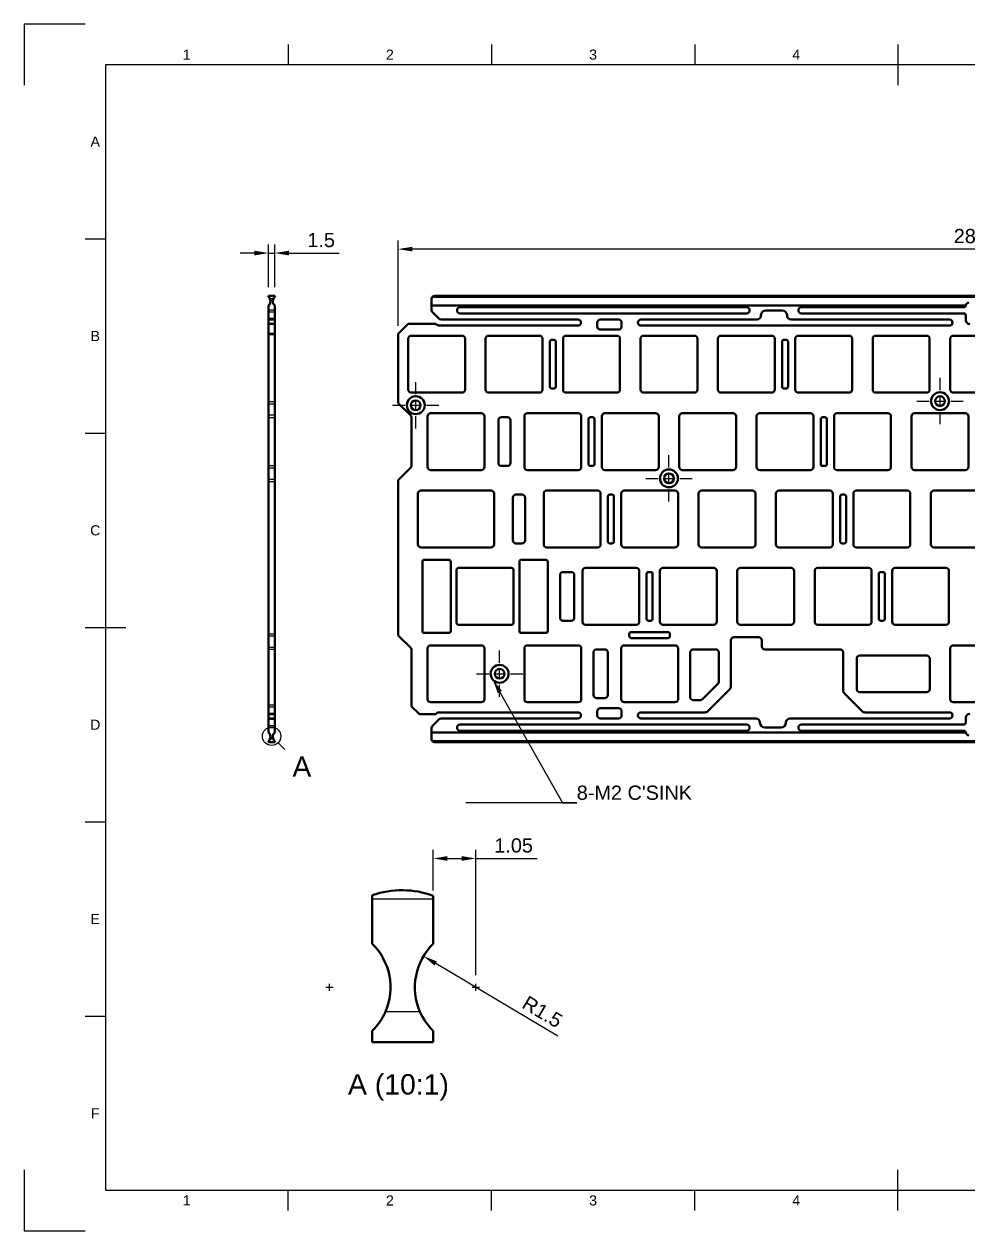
# Model space of a CAD drawing. Header units: millimetres. Extents: x 0 to 420, y 0 to 297.
# Drawn here: x 0 to 232.5, y 0 to 297 of the extents above; entities that cross this region are included whole.
import ezdxf
from ezdxf import colors
from ezdxf.entities.mleader import LeaderData, LeaderLine
from ezdxf.enums import TextEntityAlignment as Align
from ezdxf.math import Vec2, Vec3

# ---------------------------------------------------------------- set-up
doc = ezdxf.new("R2010")
doc.units = ezdxf.units.MM
doc.header["$LTSCALE"] = 0.75
doc.linetypes.add('CENTER2', pattern=[28.575, 19.05, -3.175, 3.175, -3.175])
for name, color, linetype, lineweight in [('BORDER', 7, 'Continuous', 25), ('Detail Boundary', 7, 'Continuous', 25), ('FD_Dimensions', 7, 'Continuous', 25), ('Hole Notes', 7, 'Continuous', 25), ('Smart Centers', 7, 'CENTER2', 25), ('View Labels', 7, 'Continuous', 25), ('Visible', 7, 'Continuous', 50), ('Visible Narrow', 7, 'Continuous', 25)]:
    doc.layers.add(name, color=color, linetype=linetype, lineweight=lineweight)
doc.styles.add('FusionTitle', font='arial.ttf')
doc.styles.get("Standard").update_dxf_attribs({"font": 'arial.ttf'})
doc.dimstyles.new('Dim-ISO-25', dxfattribs={"dimtxt": 3.5, "dimasz": 3.5, "dimexe": 2.1, "dimexo": 2.1, "dimgap": 1.4, "dimtad": 1, "dimdsep": 46, "dimtxsty": 'Standard', "dimcen": 0, "dimazin": 2, "dimtp": 0.1, "dimtm": 0.1, "dimtfac": 0.714286, "dimtmove": 0, "dimatfit": 3, "dimfxl": 0, "dimarcsym": 0})

# ---------------------------------------------------------------- blocks, each defined once
blk = doc.blocks.new('ISO_A3_SHEET')
at = {"layer": 'BORDER'}
for p, q in [((65, 292), (65, 287)), ((115, 292), (115, 287)), ((165, 292), (165, 287)), ((215, 292), (215, 282)), ((410, 287), (20, 287)), ((20, 287), (20, 10)), ((15, 244.16666), (20, 244.16666)), ((15, 196.33333), (20, 196.33333)), ((15, 148.5), (25, 148.5)), ((15, 100.66667), (20, 100.66667)), ((15, 52.83334), (20, 52.83334)), ((215, 5), (215, 15)), ((20, 10), (410, 10)), ((65, 5), (65, 10)), ((115, 5), (115, 10)), ((165, 5), (165, 10))]:
    blk.add_line(p, q, dxfattribs=at)
at = {"layer": 'Defpoints'}
for p, q in [((15, 297), (0, 297)), ((0, 297), (0, 282)), ((0, 15), (0, 0)), ((0, 0), (15, 0))]:
    blk.add_line(p, q, dxfattribs=at)
at = {"layer": 'BORDER', "style": 'FusionTitle'}
for s, p in [('1', (40, 289.5)), ('2', (90, 289.5)), ('3', (140, 289.5)), ('4', (190, 289.5)), ('A', (17.5, 268.08333)), ('B', (17.5, 220.25)), ('C', (17.5, 172.41667)), ('D', (17.5, 124.58334)), ('E', (17.5, 76.75001)), ('F', (17.5, 28.91668)), ('1', (40, 7.5)), ('2', (90, 7.5)), ('3', (140, 7.5)), ('4', (190, 7.5))]:
    blk.add_text(s, height=2.5, dxfattribs=at).set_placement(p, align=Align.MIDDLE)
blk = doc.blocks.new('*U2')
at = {"layer": 'Smart Centers', "color": 0, "ltscale": 0.75}
for p, q in [((0, 2.68), (0, 5.7)), ((-5.7, 0), (-2.68, 0)), ((2.68, 0), (5.7, 0)), ((0, -5.7), (0, -2.68))]:
    blk.add_line(p, q, dxfattribs=at)
at = {"layer": 'Smart Centers', "color": 0, "linetype": 'Continuous', "ltscale": 0.75}
for p, q in [((-0.89, 0), (0.89, 0)), ((0, -0.89), (0, 0.89))]:
    blk.add_line(p, q, dxfattribs=at)
blk = doc.blocks.new('*U3')
at = {"layer": 'Smart Centers', "color": 0, "ltscale": 0.75}
for p, q in [((0, 2.68), (0, 5.7)), ((-5.7, 0), (-2.68, 0)), ((2.68, 0), (5.7, 0)), ((0, -5.7), (0, -2.68))]:
    blk.add_line(p, q, dxfattribs=at)
at = {"layer": 'Smart Centers', "color": 0, "linetype": 'Continuous', "ltscale": 0.75}
for p, q in [((-0.89, 0), (0.89, 0)), ((0, -0.89), (0, 0.89))]:
    blk.add_line(p, q, dxfattribs=at)
blk = doc.blocks.new('*U4')
at = {"layer": 'Smart Centers', "color": 0, "ltscale": 0.75}
for p, q in [((0, 2.68), (0, 5.7)), ((-5.7, 0), (-2.68, 0)), ((2.68, 0), (5.7, 0)), ((0, -5.7), (0, -2.68))]:
    blk.add_line(p, q, dxfattribs=at)
at = {"layer": 'Smart Centers', "color": 0, "linetype": 'Continuous', "ltscale": 0.75}
for p, q in [((-0.89, 0), (0.89, 0)), ((0, -0.89), (0, 0.89))]:
    blk.add_line(p, q, dxfattribs=at)
blk = doc.blocks.new('*U6')
at = {"layer": 'Smart Centers', "color": 0, "ltscale": 0.75}
for p, q in [((0, 2.68), (0, 5.7)), ((-5.7, 0), (-2.68, 0)), ((2.68, 0), (5.7, 0)), ((0, -5.7), (0, -2.68))]:
    blk.add_line(p, q, dxfattribs=at)
at = {"layer": 'Smart Centers', "color": 0, "linetype": 'Continuous', "ltscale": 0.75}
for p, q in [((-0.89, 0), (0.89, 0)), ((0, -0.89), (0, 0.89))]:
    blk.add_line(p, q, dxfattribs=at)
blk = doc.blocks.new('*U11')
at = {"layer": 'Smart Centers', "color": 0, "linetype": 'Continuous', "ltscale": 0.75}
for p, q in [((-0.89, 0), (0.89, 0)), ((0, -0.89), (0, 0.89))]:
    blk.add_line(p, q, dxfattribs=at)
blk = doc.blocks.new('*U12')
at = {"layer": 'Smart Centers', "color": 0, "linetype": 'Continuous', "ltscale": 0.75}
for p, q in [((-0.89, 0), (0.89, 0)), ((0, -0.89), (0, 0.89))]:
    blk.add_line(p, q, dxfattribs=at)
blk = doc.blocks.new('*D13')
at = {"layer": 'Defpoints', "color": 0}
for p in [(111.15, 91.65), (100.65, 81.63), (111.15, 60.84)]:
    blk.add_point(p, dxfattribs=at)
at = {"layer": 'FD_Dimensions', "color": 0, "lineweight": -2}
for p, q in [((100.65, 83.73), (100.65, 93.75)), ((111.15, 62.94), (111.15, 93.75)), ((104.15, 91.65), (107.65, 91.65)), ((111.15, 91.65), (126.24, 91.65))]:
    blk.add_line(p, q, dxfattribs=at)
at = {"layer": 'FD_Dimensions', "color": 0}
for points in [[(104.15, 92.24), (104.15, 91.07), (100.65, 91.65)], [(107.65, 92.24), (107.65, 91.07), (111.15, 91.65)]]:
    blk.add_solid(points, dxfattribs=at)
at = {"layer": 'FD_Dimensions', "color": 0, "insert": (120.45, 94.84), "char_height": 3.5, "attachment_point": 5}
blk.add_mtext('1.05', dxfattribs=at)
blk = doc.blocks.new('*D14')
at = {"layer": 'Defpoints', "color": 0}
for p in [(111.15, 59.94), (124.04, 52.27)]:
    blk.add_point(p, dxfattribs=at)
at = {"layer": 'FD_Dimensions', "color": 0, "lineweight": -2}
blk.add_line((131.3, 47.96), (101.27, 65.82), dxfattribs=at)
at = {"layer": 'FD_Dimensions', "color": 0}
blk.add_solid([(101.57, 66.32), (100.97, 65.32), (98.26, 67.61)], dxfattribs=at)
at = {"layer": 'FD_Dimensions', "color": 0, "insert": (127.53, 53.9), "char_height": 3.5, "attachment_point": 5, "rotation": 329.2475}
blk.add_mtext('R1.5', dxfattribs=at)
blk = doc.blocks.new('*D15')
at = {"layer": 'Defpoints', "color": 0}
for p in [(61.65, 240.66), (60.15, 230.16), (61.65, 230.16)]:
    blk.add_point(p, dxfattribs=at)
at = {"layer": 'FD_Dimensions', "color": 0, "lineweight": -2}
for p, q in [((56.65, 240.66), (53.15, 240.66)), ((60.15, 232.26), (60.15, 242.76)), ((60.15, 240.66), (61.65, 240.66)), ((61.65, 232.26), (61.65, 242.76)), ((65.15, 240.66), (77.52, 240.66))]:
    blk.add_line(p, q, dxfattribs=at)
at = {"layer": 'FD_Dimensions', "color": 0}
for points in [[(56.65, 241.24), (56.65, 240.07), (60.15, 240.66)], [(65.15, 241.24), (65.15, 240.07), (61.65, 240.66)]]:
    blk.add_solid(points, dxfattribs=at)
at = {"layer": 'FD_Dimensions', "color": 0, "insert": (73.09, 243.84), "char_height": 3.5, "attachment_point": 5}
blk.add_mtext('1.5', dxfattribs=at)
blk = doc.blocks.new('*D17')
at = {"layer": 'Defpoints', "color": 0}
for p in [(92.02, 241.63), (92.02, 220.63), (377.72, 220.63)]:
    blk.add_point(p, dxfattribs=at)
at = {"layer": 'FD_Dimensions', "color": 0, "lineweight": -2}
for p, q in [((92.02, 222.73), (92.02, 243.73)), ((377.72, 222.73), (377.72, 243.73)), ((374.22, 241.63), (95.52, 241.63))]:
    blk.add_line(p, q, dxfattribs=at)
at = {"layer": 'FD_Dimensions', "color": 0}
for points in [[(95.52, 242.22), (95.52, 241.05), (92.02, 241.63)], [(374.22, 242.22), (374.22, 241.05), (377.72, 241.63)]]:
    blk.add_solid(points, dxfattribs=at)
at = {"layer": 'FD_Dimensions', "color": 0, "insert": (234.87, 244.82), "char_height": 3.5, "attachment_point": 5, "rotation": 360}
blk.add_mtext('285.7', dxfattribs=at)

msp = doc.modelspace()

# ---------------------------------------------------------------- linework, layer by layer
at = {"layer": 'Detail Boundary'}
msp.add_line((62.479, 120.142), (64.167, 118.447), dxfattribs=at)
msp.add_circle((60.887, 121.74), 2.257, dxfattribs=at)
at = {"layer": 'Visible', "extrusion": (1, -2.22045e-16, 2.96266e-13)}
for p, q in [((61.653, 230.158), (60.153, 230.158)), ((60.153, 230.158), (60.153, 229.879)), ((61.653, 229.879), (61.653, 230.158)), ((60.153, 226.639), (60.153, 227.737)), ((60.153, 226.639), (60.153, 226.109)), ((60.153, 224.527), (60.153, 226.109)), ((61.653, 227.737), (61.653, 226.639)), ((61.653, 226.109), (61.653, 226.639)), ((61.653, 226.109), (61.653, 224.527)), ((60.153, 224.527), (60.153, 224.308)), ((60.153, 224.308), (60.153, 223.258)), ((60.153, 224.308), (61.653, 224.308)), ((60.153, 223.17), (60.153, 223.258)), ((61.653, 223.258), (60.153, 223.258)), ((60.153, 223.17), (60.153, 220.846)), ((61.653, 224.308), (61.653, 224.527)), ((61.653, 223.258), (61.653, 224.308)), ((61.653, 223.258), (61.653, 223.17)), ((61.653, 220.846), (61.653, 223.17)), ((60.153, 220.633), (60.153, 220.846)), ((60.153, 204.081), (60.153, 220.633)), ((61.653, 220.846), (61.653, 220.633)), ((61.653, 220.633), (61.653, 204.081)), ((60.153, 203.551), (60.153, 204.081)), ((60.153, 200.727), (60.153, 203.551)), ((61.653, 204.081), (61.653, 203.551)), ((61.653, 200.727), (61.653, 203.551)), ((60.153, 200.727), (60.153, 200.197)), ((60.153, 188.318), (60.153, 200.197)), ((61.653, 200.197), (61.653, 200.727)), ((61.653, 200.197), (61.653, 188.318)), ((60.153, 188.318), (60.153, 187.788)), ((60.153, 184.965), (60.153, 187.788)), ((61.653, 187.788), (61.653, 188.318)), ((61.653, 187.788), (61.653, 184.965)), ((60.153, 184.435), (60.153, 184.965)), ((60.153, 146.931), (60.153, 184.435)), ((61.653, 184.965), (61.653, 184.435)), ((61.653, 184.435), (61.653, 146.931)), ((60.153, 146.931), (60.153, 146.401)), ((60.153, 143.577), (60.153, 146.401)), ((61.653, 146.401), (61.653, 146.931)), ((61.653, 146.401), (61.653, 143.577)), ((60.153, 143.047), (60.153, 143.577)), ((60.153, 129.365), (60.153, 143.047)), ((61.653, 143.577), (61.653, 143.047)), ((61.653, 143.047), (61.653, 129.365)), ((60.153, 129.011), (60.153, 129.365)), ((60.153, 129.011), (60.153, 127.304)), ((61.653, 129.365), (61.653, 129.011)), ((61.653, 127.304), (61.653, 129.011)), ((60.153, 127.158), (60.153, 127.304)), ((60.153, 126.108), (60.153, 127.158)), ((60.153, 127.158), (61.653, 127.158)), ((60.153, 126.108), (60.153, 125.888)), ((60.153, 126.108), (61.653, 126.108)), ((60.153, 124.307), (60.153, 125.888)), ((61.653, 127.304), (61.653, 127.158)), ((61.653, 127.158), (61.653, 126.108)), ((61.653, 125.888), (61.653, 126.108)), ((61.653, 125.888), (61.653, 124.307)), ((60.153, 124.307), (60.153, 123.776)), ((60.153, 122.679), (60.153, 123.776)), ((61.653, 123.776), (61.653, 124.307)), ((61.653, 123.776), (61.653, 122.679)), ((60.153, 120.537), (60.153, 120.258)), ((61.653, 120.258), (60.153, 120.258)), ((61.653, 120.258), (61.653, 120.537)), ((85.654, 82.61), (85.654, 81.628)), ((85.654, 70.654), (85.654, 81.628)), ((100.654, 81.628), (100.654, 82.495)), ((100.654, 81.628), (100.654, 70.654)), ((85.654, 49.23), (85.654, 46.442)), ((100.654, 46.442), (100.654, 49.23)), ((100.654, 46.442), (85.654, 46.442))]:
    msp.add_line(p, q, dxfattribs=at)
at = {"layer": 'Visible'}
for p, q in [((100.268, 229.408), (100.268, 227.737)), ((369.302, 229.879), (100.435, 229.879)), ((234.868, 230.158), (101.018, 230.158)), ((100.268, 227.737), (231.717, 227.737)), ((100.268, 227.737), (100.268, 226.639)), ((100.488, 226.109), (102.069, 224.527)), ((177.768, 227.308), (107.268, 227.308)), ((107.268, 225.808), (177.768, 225.808)), ((182.518, 226.558), (186.518, 226.558)), ((191.268, 227.308), (231.222, 227.308)), ((191.268, 225.808), (231.218, 225.808)), ((92.106, 220.846), (94.43, 223.17)), ((94.642, 223.258), (101.004, 223.258)), ((102.175, 222.808), (136.268, 222.808)), ((136.268, 224.308), (102.6, 224.308)), ((141.018, 223.558), (141.018, 222.558)), ((146.268, 224.308), (141.768, 224.308)), ((147.018, 222.558), (147.018, 223.558)), ((151.768, 224.308), (180.318, 224.308)), ((151.768, 222.808), (227.709, 222.808)), ((181.318, 225.308), (181.318, 225.358)), ((187.718, 225.358), (187.718, 225.308)), ((188.718, 224.308), (227.709, 224.308)), ((231.718, 224.158), (231.718, 225.308)), ((92.018, 220.633), (92.018, 204.081)), ((95.268, 220.308), (107.768, 220.308)), ((114.318, 220.308), (126.818, 220.308)), ((133.368, 220.308), (145.868, 220.308)), ((141.632, 221.82), (146.405, 221.82)), ((152.418, 220.308), (164.918, 220.308)), ((171.468, 220.308), (183.968, 220.308)), ((190.518, 220.308), (203.018, 220.308)), ((209.568, 220.308), (222.068, 220.308)), ((228.618, 220.308), (241.118, 220.308)), ((94.518, 207.058), (94.518, 219.558)), ((108.518, 219.558), (108.518, 207.058)), ((113.568, 207.058), (113.568, 219.558)), ((127.568, 207.058), (127.568, 219.558)), ((129.343, 207.808), (129.343, 218.808)), ((129.843, 219.308), (130.343, 219.308)), ((130.843, 218.808), (130.843, 207.808)), ((132.618, 207.058), (132.618, 219.558)), ((146.618, 219.558), (146.618, 207.058)), ((151.668, 207.058), (151.668, 219.558)), ((165.668, 219.558), (165.668, 207.058)), ((170.718, 207.058), (170.718, 219.558)), ((184.718, 219.558), (184.718, 207.058)), ((186.493, 207.808), (186.493, 218.808)), ((186.993, 219.308), (187.493, 219.308)), ((187.993, 218.808), (187.993, 207.808)), ((189.768, 207.058), (189.768, 219.558)), ((203.768, 219.558), (203.768, 207.058)), ((208.818, 207.058), (208.818, 219.558)), ((222.818, 219.558), (222.818, 207.058)), ((227.868, 207.058), (227.868, 219.558)), ((107.768, 206.308), (95.268, 206.308)), ((126.818, 206.308), (114.318, 206.308)), ((130.343, 207.308), (129.843, 207.308)), ((145.868, 206.308), (133.368, 206.308)), ((164.918, 206.308), (152.418, 206.308)), ((183.968, 206.308), (171.468, 206.308)), ((187.493, 207.308), (186.993, 207.308)), ((203.018, 206.308), (190.518, 206.308)), ((222.068, 206.308), (209.568, 206.308)), ((241.118, 206.308), (228.618, 206.308)), ((95.061, 200.727), (92.238, 203.551)), ((95.281, 200.197), (95.281, 188.318)), ((99.281, 188.008), (99.281, 200.508)), ((100.031, 201.258), (112.531, 201.258)), ((113.281, 200.508), (113.281, 188.008)), ((116.687, 189.008), (116.687, 199.508)), ((117.437, 200.258), (118.937, 200.258)), ((119.687, 199.508), (119.687, 189.008)), ((123.093, 188.008), (123.093, 200.508)), ((123.843, 201.258), (136.343, 201.258)), ((137.093, 200.508), (137.093, 188.008)), ((138.868, 188.758), (138.868, 199.758)), ((139.368, 200.258), (139.868, 200.258)), ((140.368, 199.758), (140.368, 188.758)), ((142.143, 188.008), (142.143, 200.508)), ((142.893, 201.258), (155.393, 201.258)), ((156.143, 200.508), (156.143, 188.008)), ((161.193, 188.008), (161.193, 200.508)), ((161.943, 201.258), (174.443, 201.258)), ((175.193, 200.508), (175.193, 188.008)), ((180.243, 188.008), (180.243, 200.508)), ((180.993, 201.258), (193.493, 201.258)), ((194.243, 200.508), (194.243, 188.008)), ((196.018, 188.758), (196.018, 199.758)), ((196.518, 200.258), (197.018, 200.258)), ((197.518, 199.758), (197.518, 188.758)), ((199.293, 188.008), (199.293, 200.508)), ((200.043, 201.258), (212.543, 201.258)), ((213.293, 200.508), (213.293, 188.008)), ((218.343, 188.008), (218.343, 200.508)), ((219.093, 201.258), (231.593, 201.258)), ((232.343, 200.508), (232.343, 188.008)), ((95.061, 187.788), (92.238, 184.965)), ((112.531, 187.258), (100.031, 187.258)), ((118.937, 188.258), (117.437, 188.258)), ((136.343, 187.258), (123.843, 187.258)), ((139.868, 188.258), (139.368, 188.258)), ((155.393, 187.258), (142.893, 187.258)), ((174.443, 187.258), (161.943, 187.258)), ((193.493, 187.258), (180.993, 187.258)), ((197.018, 188.258), (196.518, 188.258)), ((212.543, 187.258), (200.043, 187.258)), ((231.593, 187.258), (219.093, 187.258)), ((92.018, 184.435), (92.018, 146.931)), ((96.899, 168.958), (96.899, 181.458)), ((97.649, 182.208), (114.912, 182.208)), ((115.662, 181.458), (115.662, 168.958)), ((121.009, 181.208), (122.509, 181.208)), ((127.856, 168.958), (127.856, 181.458)), ((128.606, 182.208), (141.106, 182.208)), ((141.856, 181.458), (141.856, 168.958)), ((144.131, 181.208), (144.631, 181.208)), ((146.906, 168.958), (146.906, 181.458)), ((147.656, 182.208), (160.156, 182.208)), ((160.906, 181.458), (160.906, 168.958)), ((165.956, 168.958), (165.956, 181.458)), ((166.706, 182.208), (179.206, 182.208)), ((179.956, 181.458), (179.956, 168.958)), ((185.006, 168.958), (185.006, 181.458)), ((185.756, 182.208), (198.256, 182.208)), ((199.006, 181.458), (199.006, 168.958)), ((201.281, 181.208), (201.781, 181.208)), ((204.056, 168.958), (204.056, 181.458)), ((204.806, 182.208), (217.306, 182.208)), ((218.056, 181.458), (218.056, 168.958)), ((223.106, 168.958), (223.106, 181.458)), ((223.856, 182.208), (236.356, 182.208)), ((120.259, 169.958), (120.259, 180.458)), ((123.259, 180.458), (123.259, 169.958)), ((143.631, 169.708), (143.631, 180.708)), ((145.131, 180.708), (145.131, 169.708)), ((200.781, 169.708), (200.781, 180.708)), ((202.281, 180.708), (202.281, 169.708)), ((114.912, 168.208), (97.649, 168.208)), ((122.509, 169.208), (121.009, 169.208)), ((141.106, 168.208), (128.606, 168.208)), ((144.631, 169.208), (144.131, 169.208)), ((160.156, 168.208), (147.656, 168.208)), ((179.206, 168.208), (166.706, 168.208)), ((198.256, 168.208), (185.756, 168.208)), ((201.781, 169.208), (201.281, 169.208)), ((217.306, 168.208), (204.806, 168.208)), ((236.356, 168.208), (223.856, 168.208)), ((97.986, 147.658), (97.986, 164.658)), ((98.486, 165.158), (104.486, 165.158)), ((104.986, 164.658), (104.986, 147.658)), ((121.862, 147.658), (121.862, 164.658)), ((122.362, 165.158), (128.362, 165.158)), ((128.862, 164.658), (128.862, 147.658)), ((106.424, 149.658), (106.424, 162.658)), ((106.924, 163.158), (119.924, 163.158)), ((120.424, 162.658), (120.424, 149.658)), ((131.881, 150.908), (131.881, 161.408)), ((132.631, 162.158), (134.631, 162.158)), ((135.381, 161.408), (135.381, 150.908)), ((137.381, 149.908), (137.381, 162.408)), ((138.131, 163.158), (150.631, 163.158)), ((151.381, 162.408), (151.381, 149.908)), ((153.156, 150.658), (153.156, 161.658)), ((153.656, 162.158), (154.156, 162.158)), ((154.656, 161.658), (154.656, 150.658)), ((156.431, 149.908), (156.431, 162.408)), ((157.181, 163.158), (169.681, 163.158)), ((170.431, 162.408), (170.431, 149.908)), ((175.481, 149.908), (175.481, 162.408)), ((176.231, 163.158), (188.731, 163.158)), ((189.481, 149.908), (189.481, 162.408)), ((194.531, 149.908), (194.531, 162.408)), ((195.281, 163.158), (207.781, 163.158)), ((208.531, 162.408), (208.531, 149.908)), ((210.306, 150.658), (210.306, 161.658)), ((210.806, 162.158), (211.306, 162.158)), ((211.806, 161.658), (211.806, 150.658)), ((213.581, 149.908), (213.581, 162.408)), ((214.331, 163.158), (226.831, 163.158)), ((227.581, 162.408), (227.581, 149.908)), ((119.924, 149.158), (106.924, 149.158)), ((134.631, 150.158), (132.631, 150.158)), ((150.631, 149.158), (138.131, 149.158)), ((154.156, 150.158), (153.656, 150.158)), ((169.681, 149.158), (157.181, 149.158)), ((188.731, 149.158), (176.231, 149.158)), ((207.781, 149.158), (195.281, 149.158)), ((211.306, 150.158), (210.806, 150.158)), ((226.831, 149.158), (214.331, 149.158)), ((92.238, 146.401), (95.061, 143.577)), ((104.486, 147.158), (98.486, 147.158)), ((128.362, 147.158), (122.362, 147.158)), ((148.906, 146.383), (148.906, 146.883)), ((149.406, 147.383), (158.406, 147.383)), ((158.406, 145.883), (149.406, 145.883)), ((158.906, 146.883), (158.906, 146.383)), ((174.668, 146.108), (180.768, 146.108)), ((95.281, 143.047), (95.281, 129.365)), ((99.281, 130.858), (99.281, 143.358)), ((100.031, 144.108), (112.531, 144.108)), ((113.281, 143.358), (113.281, 130.858)), ((123.093, 130.858), (123.093, 143.358)), ((123.843, 144.108), (136.343, 144.108)), ((137.093, 143.358), (137.093, 130.858)), ((140.874, 143.108), (142.874, 143.108)), ((146.906, 130.858), (146.906, 143.358)), ((147.656, 144.108), (160.156, 144.108)), ((160.906, 143.358), (160.906, 130.858)), ((164.656, 143.108), (170.168, 143.108)), ((173.918, 134.022), (173.918, 145.358)), ((181.518, 145.358), (181.518, 143.858)), ((182.268, 143.108), (200.768, 143.108)), ((227.868, 130.858), (227.868, 143.358)), ((228.618, 144.108), (241.118, 144.108)), ((140.124, 131.858), (140.124, 142.358)), ((143.624, 142.358), (143.624, 131.858)), ((163.906, 131.358), (163.906, 142.358)), ((170.918, 142.358), (170.918, 135.161)), ((201.518, 142.358), (201.518, 133.022)), ((204.868, 133.358), (204.868, 140.858)), ((205.618, 141.608), (222.118, 141.608)), ((222.868, 140.858), (222.868, 133.358)), ((170.699, 134.631), (166.895, 130.827)), ((142.874, 131.108), (140.874, 131.108)), ((173.625, 133.315), (168.211, 127.901)), ((206.225, 127.901), (201.811, 132.315)), ((222.118, 132.608), (205.618, 132.608)), ((97.134, 127.304), (95.427, 129.011)), ((112.531, 130.108), (100.031, 130.108)), ((136.343, 130.108), (123.843, 130.108)), ((141.018, 126.858), (141.018, 127.858)), ((146.268, 128.608), (141.768, 128.608)), ((147.018, 127.858), (147.018, 126.858)), ((160.156, 130.108), (147.656, 130.108)), ((166.365, 130.608), (164.656, 130.608)), ((241.118, 130.108), (228.618, 130.108)), ((97.488, 127.158), (101.004, 127.158)), ((102.069, 125.888), (100.488, 124.307)), ((102.175, 127.608), (136.268, 127.608)), ((136.268, 126.108), (102.6, 126.108)), ((146.268, 126.108), (141.768, 126.108)), ((151.768, 127.608), (167.504, 127.608)), ((151.768, 126.108), (180.068, 126.108)), ((181.068, 125.058), (181.068, 125.108)), ((187.468, 125.108), (187.468, 125.058)), ((188.468, 126.108), (227.709, 126.108)), ((206.932, 127.608), (227.709, 127.608)), ((231.718, 125.108), (231.718, 126.258)), ((100.268, 123.776), (100.268, 122.679)), ((231.717, 122.679), (100.268, 122.679)), ((100.268, 122.679), (100.268, 121.008)), ((107.268, 124.608), (177.768, 124.608)), ((177.768, 123.108), (107.268, 123.108)), ((186.268, 123.858), (182.268, 123.858)), ((191.268, 124.608), (231.218, 124.608)), ((191.268, 123.108), (231.222, 123.108)), ((100.435, 120.537), (369.302, 120.537)), ((101.018, 120.258), (234.868, 120.258))]:
    msp.add_line(p, q, dxfattribs=at)
at = {"layer": 'Visible', "extrusion": (0, 0, -1)}
for centre, radius in [((-96.369, 203.207), 2.2), ((-225.369, 204.207), 2.2), ((-225.369, 204.207), 1.2), ((-96.369, 203.207), 1.2), ((-158.669, 185.207), 2.2), ((-158.669, 185.207), 1.2), ((-116.997, 137.107), 2.2), ((-116.997, 137.107), 1.2)]:
    msp.add_circle(centre, radius, dxfattribs=at)
at = {"layer": 'Visible', "extrusion": (0, -2.22045e-16, -1)}
msp.add_arc((-59.103, 228.808), 1.5, 134.427, 156.42182, dxfattribs=at)
at = {"layer": 'Visible'}
for centre, radius, start, end in [((59.103, 228.808), 1.5, 314.427, 23.57818), ((62.703, 228.808), 1.5, 156.42182, 225.573), ((62.703, 228.808), 1.5, 134.427, 156.42182), ((101.018, 229.408), 0.75, 141.07624, 180), ((101.018, 229.408), 0.75, 90, 141.07624), ((101.018, 226.639), 0.75, 180, 225), ((107.268, 226.558), 0.75, 90, 270), ((177.768, 226.558), 0.75, 270, 90), ((191.268, 226.558), 0.75, 90, 270), ((231.218, 225.308), 0.5, 0, 90), ((231.222, 227.808), 0.5, 270, 351.8116), ((232.468, 227.708), 0.75, 90, 175.41143), ((101.004, 222.508), 0.75, 47.97537, 90), ((102.6, 225.058), 0.75, 225, 270), ((136.268, 223.558), 0.75, 270, 90), ((151.768, 223.558), 0.75, 90, 270), ((180.318, 225.308), 1, 270, 0), ((188.718, 225.308), 1, 180, 270), ((227.709, 223.558), 0.75, 270, 90), ((95.268, 219.558), 0.75, 90, 180), ((107.768, 219.558), 0.75, 0, 90), ((114.318, 219.558), 0.75, 90, 180), ((126.818, 219.558), 0.75, 0, 90), ((133.368, 219.558), 0.75, 90, 180), ((145.868, 219.558), 0.75, 0, 90), ((152.418, 219.558), 0.75, 90, 180), ((164.918, 219.558), 0.75, 0, 90), ((171.468, 219.558), 0.75, 90, 180), ((183.968, 219.558), 0.75, 0, 90), ((190.518, 219.558), 0.75, 90, 180), ((203.018, 219.558), 0.75, 0, 90), ((209.568, 219.558), 0.75, 90, 180), ((222.068, 219.558), 0.75, 0, 90), ((228.618, 219.558), 0.75, 90, 180), ((95.268, 207.058), 0.75, 180, 270), ((107.768, 207.058), 0.75, 270, 0), ((114.318, 207.058), 0.75, 180, 270), ((126.818, 207.058), 0.75, 270, 0), ((133.368, 207.058), 0.75, 180, 270), ((145.868, 207.058), 0.75, 270, 0), ((152.418, 207.058), 0.75, 180, 270), ((164.918, 207.058), 0.75, 270, 0), ((171.468, 207.058), 0.75, 180, 270), ((183.968, 207.058), 0.75, 270, 0), ((190.518, 207.058), 0.75, 180, 270), ((203.018, 207.058), 0.75, 270, 0), ((209.568, 207.058), 0.75, 180, 270), ((222.068, 207.058), 0.75, 270, 0), ((228.618, 207.058), 0.75, 180, 270), ((94.531, 200.197), 0.75, 0, 45), ((100.031, 200.508), 0.75, 90, 180), ((112.531, 200.508), 0.75, 0, 90), ((117.437, 199.508), 0.75, 90, 180), ((118.937, 199.508), 0.75, 0, 90), ((123.843, 200.508), 0.75, 90, 180), ((136.343, 200.508), 0.75, 0, 90), ((142.893, 200.508), 0.75, 90, 180), ((155.393, 200.508), 0.75, 0, 90), ((161.943, 200.508), 0.75, 90, 180), ((174.443, 200.508), 0.75, 0, 90), ((180.993, 200.508), 0.75, 90, 180), ((193.493, 200.508), 0.75, 0, 90), ((200.043, 200.508), 0.75, 90, 180), ((212.543, 200.508), 0.75, 0, 90), ((219.093, 200.508), 0.75, 90, 180), ((231.593, 200.508), 0.75, 0, 90), ((94.531, 188.318), 0.75, 315, 0), ((100.031, 188.008), 0.75, 180, 270), ((112.531, 188.008), 0.75, 270, 0), ((117.437, 189.008), 0.75, 180, 270), ((118.937, 189.008), 0.75, 270, 0), ((123.843, 188.008), 0.75, 180, 270), ((136.343, 188.008), 0.75, 270, 0), ((142.893, 188.008), 0.75, 180, 270), ((155.393, 188.008), 0.75, 270, 0), ((161.943, 188.008), 0.75, 180, 270), ((174.443, 188.008), 0.75, 270, 0), ((180.993, 188.008), 0.75, 180, 270), ((193.493, 188.008), 0.75, 270, 0), ((200.043, 188.008), 0.75, 180, 270), ((212.543, 188.008), 0.75, 270, 0), ((219.093, 188.008), 0.75, 180, 270), ((231.593, 188.008), 0.75, 270, 0), ((121.009, 180.458), 0.75, 90, 180), ((122.509, 180.458), 0.75, 0, 90), ((128.606, 181.458), 0.75, 90, 180), ((141.106, 181.458), 0.75, 0, 90), ((147.656, 181.458), 0.75, 90, 180), ((160.156, 181.458), 0.75, 0, 90), ((166.706, 181.458), 0.75, 90, 180), ((179.206, 181.458), 0.75, 0, 90), ((185.756, 181.458), 0.75, 90, 180), ((198.256, 181.458), 0.75, 0, 90), ((204.806, 181.458), 0.75, 90, 180), ((217.306, 181.458), 0.75, 0, 90), ((223.856, 181.458), 0.75, 90, 180), ((121.009, 169.958), 0.75, 180, 270), ((122.509, 169.958), 0.75, 270, 0), ((128.606, 168.958), 0.75, 180, 270), ((141.106, 168.958), 0.75, 270, 0), ((147.656, 168.958), 0.75, 180, 270), ((160.156, 168.958), 0.75, 270, 0), ((166.706, 168.958), 0.75, 180, 270), ((179.206, 168.958), 0.75, 270, 0), ((185.756, 168.958), 0.75, 180, 270), ((198.256, 168.958), 0.75, 270, 0), ((204.806, 168.958), 0.75, 180, 270), ((217.306, 168.958), 0.75, 270, 0), ((223.856, 168.958), 0.75, 180, 270), ((138.131, 162.408), 0.75, 90, 180), ((150.631, 162.408), 0.75, 0, 90), ((157.181, 162.408), 0.75, 90, 180), ((169.681, 162.408), 0.75, 0, 90), ((176.231, 162.408), 0.75, 90, 180), ((188.731, 162.408), 0.75, 0, 90), ((195.281, 162.408), 0.75, 90, 180), ((207.781, 162.408), 0.75, 0, 90), ((214.331, 162.408), 0.75, 90, 180), ((226.831, 162.408), 0.75, 0, 90), ((138.131, 149.908), 0.75, 180, 270), ((150.631, 149.908), 0.75, 270, 0), ((157.181, 149.908), 0.75, 180, 270), ((169.681, 149.908), 0.75, 270, 0), ((176.231, 149.908), 0.75, 180, 270), ((188.731, 149.908), 0.75, 270, 0), ((195.281, 149.908), 0.75, 180, 270), ((207.781, 149.908), 0.75, 270, 0), ((214.331, 149.908), 0.75, 180, 270), ((226.831, 149.908), 0.75, 270, 0), ((92.768, 146.931), 0.75, 180, 225), ((200.768, 142.358), 0.75, 0, 90), ((205.618, 140.858), 0.75, 90, 180), ((222.118, 140.858), 0.75, 360, 90), ((205.618, 133.358), 0.75, 180, 270), ((222.118, 133.358), 0.75, 270, 360), ((141.768, 127.858), 0.75, 90, 180), ((146.268, 127.858), 0.75, 0, 90), ((102.175, 126.608), 1, 90, 132.02463), ((102.6, 125.358), 0.75, 90, 135), ((141.768, 126.858), 0.75, 180, 270), ((146.268, 126.858), 0.75, 270, 0), ((180.068, 125.108), 1, 0, 90), ((188.468, 125.108), 1, 90, 180), ((227.709, 126.858), 0.75, 270, 90), ((231.218, 125.108), 0.5, 270, 0), ((59.103, 121.608), 1.5, 336.42182, 45.573), ((62.703, 121.608), 1.5, 134.427, 203.57818), ((101.018, 123.776), 0.75, 135, 180), ((231.222, 122.608), 0.5, 8.1884, 90), ((232.468, 122.708), 0.75, 184.58857, 270), ((62.703, 121.608), 1.5, 203.57818, 225.573), ((101.018, 121.008), 0.75, 180, 218.92374), ((101.018, 121.008), 0.75, 218.92374, 270), ((75.154, 59.942), 15, 336.42182, 45.573), ((111.154, 59.942), 15, 134.427, 203.57818), ((111.154, 59.942), 15, 203.57818, 225.573)]:
    msp.add_arc(centre, radius, start, end, dxfattribs=at)
at = {"layer": 'Visible', "extrusion": (0, 0, -1)}
for centre, radius, start, end in [((-182.518, 225.358), 1.2, 0, 90), ((-186.518, 225.358), 1.2, 90, 180), ((-94.642, 222.958), 0.3, 45, 90), ((-102.175, 223.808), 1, 270, 312.02463), ((-141.768, 223.558), 0.75, 0, 90), ((-146.268, 223.558), 0.75, 90, 180), ((-232.718, 224.158), 1, 270, 0), ((-92.318, 220.633), 0.3, 0, 45), ((-141.768, 222.558), 0.75, 280.47531, 0), ((-146.268, 222.558), 0.75, 180, 259.52469), ((-129.843, 218.808), 0.5, 0, 90), ((-130.343, 218.808), 0.5, 90, 180), ((-186.993, 218.808), 0.5, 0, 90), ((-187.493, 218.808), 0.5, 90, 180), ((-129.843, 207.808), 0.5, 270, 0), ((-130.343, 207.808), 0.5, 180, 270), ((-186.993, 207.808), 0.5, 270, 0), ((-187.493, 207.808), 0.5, 180, 270), ((-92.768, 204.081), 0.75, 315, 0), ((-139.368, 199.758), 0.5, 0, 90), ((-139.868, 199.758), 0.5, 90, 180), ((-196.518, 199.758), 0.5, 0, 90), ((-197.018, 199.758), 0.5, 90, 180), ((-139.368, 188.758), 0.5, 270, 0), ((-139.868, 188.758), 0.5, 180, 270), ((-196.518, 188.758), 0.5, 270, 0), ((-197.018, 188.758), 0.5, 180, 270), ((-92.768, 184.435), 0.75, 0, 45), ((-97.649, 181.458), 0.75, 0, 90), ((-114.912, 181.458), 0.75, 90, 180), ((-144.131, 180.708), 0.5, 0, 90), ((-144.631, 180.708), 0.5, 90, 180), ((-201.281, 180.708), 0.5, 0, 90), ((-201.781, 180.708), 0.5, 90, 180), ((-144.131, 169.708), 0.5, 270, 0), ((-144.631, 169.708), 0.5, 180, 270), ((-201.281, 169.708), 0.5, 270, 0), ((-201.781, 169.708), 0.5, 180, 270), ((-97.649, 168.958), 0.75, 270, 0), ((-114.912, 168.958), 0.75, 180, 270), ((-98.486, 164.658), 0.5, 0, 90), ((-104.486, 164.658), 0.5, 90, 180), ((-122.362, 164.658), 0.5, 0, 90), ((-128.362, 164.658), 0.5, 90, 180), ((-106.924, 162.658), 0.5, 0, 90), ((-119.924, 162.658), 0.5, 90, 180), ((-132.631, 161.408), 0.75, 0, 90), ((-134.631, 161.408), 0.75, 90, 180), ((-153.656, 161.658), 0.5, 0, 90), ((-154.156, 161.658), 0.5, 90, 180), ((-210.806, 161.658), 0.5, 0, 90), ((-211.306, 161.658), 0.5, 90, 180), ((-106.924, 149.658), 0.5, 270, 0), ((-119.924, 149.658), 0.5, 180, 270), ((-132.631, 150.908), 0.75, 270, 0), ((-134.631, 150.908), 0.75, 180, 270), ((-153.656, 150.658), 0.5, 270, 0), ((-154.156, 150.658), 0.5, 180, 270), ((-210.806, 150.658), 0.5, 270, 0), ((-211.306, 150.658), 0.5, 180, 270), ((-98.486, 147.658), 0.5, 270, 0), ((-104.486, 147.658), 0.5, 180, 270), ((-122.362, 147.658), 0.5, 270, 0), ((-128.362, 147.658), 0.5, 180, 270), ((-149.406, 146.883), 0.5, 0, 90), ((-149.406, 146.383), 0.5, 270, 0), ((-158.406, 146.883), 0.5, 90, 180), ((-158.406, 146.383), 0.5, 180, 270), ((-174.668, 145.358), 0.75, 0, 90), ((-180.768, 145.358), 0.75, 90, 180), ((-94.531, 143.047), 0.75, 135, 180), ((-100.031, 143.358), 0.75, 0, 90), ((-112.531, 143.358), 0.75, 90, 180), ((-123.843, 143.358), 0.75, 0, 90), ((-136.343, 143.358), 0.75, 90, 180), ((-140.874, 142.358), 0.75, 0, 90), ((-142.874, 142.358), 0.75, 90, 180), ((-147.656, 143.358), 0.75, 0, 90), ((-160.156, 143.358), 0.75, 90, 180), ((-164.656, 142.358), 0.75, 0, 90), ((-170.168, 142.358), 0.75, 90, 180), ((-182.268, 143.858), 0.75, 270, 0), ((-228.618, 143.358), 0.75, 0, 90), ((-170.168, 135.161), 0.75, 180, 225), ((-172.918, 134.022), 1, 180, 225), ((-100.031, 130.858), 0.75, 270, 0), ((-112.531, 130.858), 0.75, 180, 270), ((-123.843, 130.858), 0.75, 270, 0), ((-136.343, 130.858), 0.75, 180, 270), ((-140.874, 131.858), 0.75, 270, 0), ((-142.874, 131.858), 0.75, 180, 270), ((-147.656, 130.858), 0.75, 270, 0), ((-160.156, 130.858), 0.75, 180, 270), ((-164.656, 131.358), 0.75, 270, 0), ((-166.365, 131.358), 0.75, 225, 270), ((-202.518, 133.022), 1, 315, 0), ((-228.618, 130.858), 0.75, 270, 0), ((-95.781, 129.365), 0.5, 315, 0), ((-167.504, 128.608), 1, 225, 270), ((-206.932, 128.608), 1, 270, 315), ((-97.488, 127.658), 0.5, 270, 315), ((-101.004, 127.908), 0.75, 227.97537, 270), ((-136.268, 126.858), 0.75, 90, 270), ((-151.768, 126.858), 0.75, 270, 90), ((-182.268, 125.058), 1.2, 270, 0), ((-186.268, 125.058), 1.2, 180, 270), ((-232.718, 126.258), 1, 0, 90), ((-107.268, 123.858), 0.75, 270, 90), ((-177.768, 123.858), 0.75, 90, 270), ((-191.268, 123.858), 0.75, 270, 90)]:
    msp.add_arc(centre, radius, start, end, dxfattribs=at)
at = {"layer": 'Visible', "extrusion": (-5.04871e-29, -2.22045e-16, -1)}
msp.add_arc((-59.103, 121.608), 1.5, 203.57818, 225.573, dxfattribs=at)
at = {"layer": 'Visible', "extrusion": (-4.03897e-29, -2.22045e-16, -1)}
msp.add_arc((-92.99, 61.269), 22.567, 71.02834, 109.8519, dxfattribs=at)
at = {"layer": 'Visible', "extrusion": (8.07794e-29, -2.22045e-16, -1)}
msp.add_arc((-75.154, 59.942), 15, 203.57818, 225.573, dxfattribs=at)
at = {"layer": 'Visible'}
for points in [[(231.717, 227.737), (231.719, 227.747), (231.72, 227.757), (231.721, 227.768)], [(231.721, 122.648), (231.72, 122.658), (231.719, 122.669), (231.717, 122.679)]]:
    msp.add_open_spline(points, degree=3, dxfattribs=at)
at = {"layer": 'Visible Narrow', "extrusion": (1, -2.22045e-16, 2.96266e-13)}
for p, q in [((61.328, 229.408), (60.478, 229.408)), ((61.653, 226.639), (60.153, 226.639)), ((61.653, 226.109), (60.153, 226.109)), ((61.653, 224.527), (60.153, 224.527)), ((60.153, 223.17), (61.653, 223.17)), ((61.653, 220.846), (60.153, 220.846)), ((60.153, 220.633), (61.653, 220.633)), ((61.653, 204.081), (60.153, 204.081)), ((60.153, 203.551), (61.653, 203.551)), ((61.653, 200.727), (60.153, 200.727)), ((60.153, 200.197), (61.653, 200.197)), ((61.653, 188.318), (60.153, 188.318)), ((60.153, 187.788), (61.653, 187.788)), ((61.653, 184.965), (60.153, 184.965)), ((60.153, 184.435), (61.653, 184.435)), ((60.153, 146.931), (61.653, 146.931)), ((61.653, 146.401), (60.153, 146.401)), ((61.653, 143.577), (60.153, 143.577)), ((61.653, 143.047), (60.153, 143.047)), ((61.653, 129.365), (60.153, 129.365)), ((60.153, 129.011), (61.653, 129.011)), ((61.653, 127.304), (60.153, 127.304)), ((61.653, 125.888), (60.153, 125.888)), ((61.653, 124.307), (60.153, 124.307)), ((61.653, 123.776), (60.153, 123.776)), ((61.328, 121.008), (60.478, 121.008)), ((100.654, 81.628), (85.654, 81.628)), ((97.406, 53.942), (88.902, 53.942))]:
    msp.add_line(p, q, dxfattribs=at)

# ---------------------------------------------------------------- block references
at = {"layer": 'BORDER'}
msp.add_blockref('ISO_A3_SHEET', (0, 0), dxfattribs=at)
at = {"layer": 'Smart Centers', "ltscale": 0.75}
for name, p in [('*U2', (96.369, 203.207)), ('*U6', (225.369, 204.207)), ('*U3', (158.669, 185.207)), ('*U4', (116.997, 137.107)), ('*U12', (75.154, 59.942)), ('*U11', (111.154, 59.942))]:
    msp.add_blockref(name, p, dxfattribs=at)

# ---------------------------------------------------------------- texts
at = {"layer": 'Detail Boundary', "insert": (68.342, 114.255), "char_height": 5, "attachment_point": 5}
msp.add_mtext('A', dxfattribs=at)
at = {"layer": 'View Labels', "insert": (92.105, 32.052), "char_height": 5, "width": 27.10437, "attachment_point": 8}
msp.add_mtext('A (10:1)', dxfattribs=at)

# ---------------------------------------------------------------- dimensions: what is measured, and where the dimension line sits
at = {"layer": 'FD_Dimensions'}
for p1, p2, distance, picture, middle in [((377.719, 220.633), (92.018, 220.633), -21, '*D17', (234.868, 244.82)), ((60.153, 230.158), (61.653, 230.158), 10.5, '*D15', (73.087, 243.845))]:
    dim = msp.add_aligned_dim(p1=p1, p2=p2, distance=distance, dimstyle='Dim-ISO-25', override={"dimlfac": 1, "dimclrd": 0, "dimclre": 0}, dxfattribs=at)
    dim.commit()
    dim.dimension.update_dxf_attribs({"geometry": picture, "text_midpoint": middle})
dim = msp.add_linear_dim(base=(111.154, 91.654), p1=(100.654, 81.628), p2=(111.154, 60.835), dimstyle='Dim-ISO-25', override={"dimlfac": 0.1, "dimclrd": 0, "dimclre": 0}, dxfattribs=at)
dim.commit()
dim.dimension.update_dxf_attribs({"geometry": '*D13', "text_midpoint": (120.448, 94.841)})
dim = msp.add_radius_dim(center=(111.154, 59.942), mpoint=(124.045, 52.272), dimstyle='Dim-ISO-25', override={"dimlfac": 0.1, "dimse1": 1, "dimclrd": 0, "dimclre": 0}, dxfattribs=at)
dim.commit()
dim.dimension.update_dxf_attribs({"geometry": '*D14', "text_midpoint": (125.904, 51.166), "dimtype": 164})

# ---------------------------------------------------------------- leaders
at = {"layer": 'Hole Notes'}
ml = msp.add_multileader_mtext('Standard', dxfattribs=at)
ml.set_content("8-M2 C'SINK", color=256)
ml.set_leader_properties()
ml.build(insert=Vec2(0, 0))
ml.multileader.update_dxf_attribs({"text_left_attachment_type": 5, "text_right_attachment_type": 5, "dogleg_length": 3.5, "arrow_head_size": 3.5})
ctx = ml.context
ctx.base_point, ctx.char_height, ctx.arrow_head_size, ctx.landing_gap_size, ctx.plane_origin = Vec3(135.981, 105.332), 3.5, 3.5, 0, Vec3(76.824, 127.227)
ctx.left_attachment, ctx.right_attachment = 5, 5
notes = []
notes.append((ctx, [(0, (1, 1, 0), (132.481, 105.332), (1, 0), 3.5, [(0, [(115.343, 135.656)], 0, [])])]))
ctx.mtext.insert, ctx.mtext.flow_direction = Vec3(135.981, 109.592), 5
for ctx, leaders in notes:
    for number, flags, end, landing, length, lines in leaders:
        leader = LeaderData()
        leader.index, (leader.has_last_leader_line, leader.has_dogleg_vector, leader.attachment_direction) = number, flags
        leader.last_leader_point, leader.dogleg_vector, leader.dogleg_length = Vec3(end), Vec3(landing), length
        for number, points, colour, breaks in lines:
            line = LeaderLine()
            line.index, line.vertices, line.color, line.breaks = number, Vec3.list(points), colors.encode_raw_color(colour), breaks
            leader.lines.append(line)
        ctx.leaders.append(leader)

doc.saveas('drawing.dxf')
